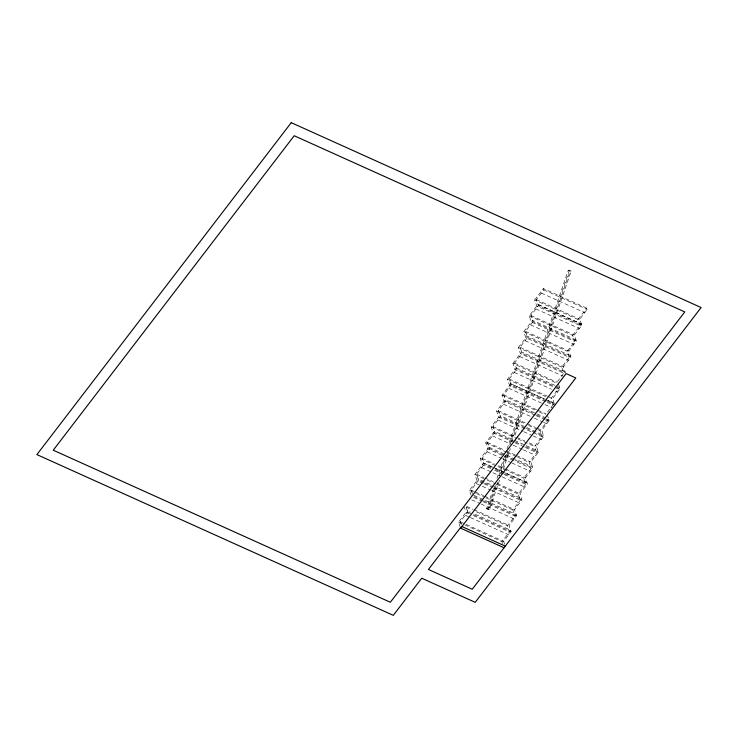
<?xml version="1.0" encoding="UTF-8"?>
<svg xmlns="http://www.w3.org/2000/svg" width="738" height="738" viewBox="0 0 738 738"><rect width="100%" height="100%" fill="white"/><g stroke="black" fill="none" stroke-linecap="round" stroke-linejoin="round"><path stroke-width="0.55" stroke-dasharray="3.69 2.77" d="M499.534 480.198L489.46 509.617L488.335 509.589L486.526 508.777L493.99 486.988M496.978 478.27L504.82 455.401M507.052 448.861L568.269 270.219L569.385 270.237L571.194 271.058L514.091 437.717M486.526 508.777L487.652 508.796L495.862 484.829M498.851 476.121L506.314 454.331M509.672 444.525L569.385 270.237M488.335 509.589L497.67 482.357M500.65 473.639L508.491 450.77M511.48 442.053L570.077 271.031L571.194 271.058M503.27 469.313L510.364 448.612M534.644 299.979L543.38 288.576L586.775 308.152L587.227 309.453L579.745 319.213L581.378 323.991L580.123 325.624L536.729 306.058L534.644 299.979L578.048 319.554L580.123 325.624M575.944 339.858L532.513 320.31L523.777 331.713L525.862 337.783L569.256 357.358L567.181 351.288L575.944 339.858L574.312 335.08L581.793 325.32L538.389 305.753L536.351 299.637L543.823 289.886L543.38 288.576M529.211 315.846L572.614 335.421L574.69 341.491L531.295 321.916L529.211 315.846L537.984 304.416L581.378 323.991M532.956 321.611L525.484 331.371L527.522 337.478L520.05 347.238L522.089 353.345L565.483 372.921L563.445 366.814L570.917 357.054L568.878 350.947L576.36 341.187L532.956 321.611L530.917 315.504L538.389 305.753M518.344 347.58L527.116 336.15L570.511 355.725L561.747 367.155L563.823 373.225L520.428 353.65L518.344 347.58L561.747 367.155M512.91 363.447L521.683 352.017L565.077 371.592L556.304 383.013L512.91 363.447L514.995 369.517L555.29 387.699M547.974 400.559L554.173 403.354L552.577 398.548L560.05 388.788L516.655 369.212L514.617 363.105L522.089 353.345M545.723 401.703L509.561 385.384L507.476 379.314L516.249 367.884M546.351 400.928L511.222 385.079L509.174 378.972L516.655 369.212M535.124 415.236L504.128 401.251L502.043 395.171L510.816 383.751L544.912 399.129M525.152 428.003L500.355 416.813L499.912 415.512L543.343 435.051L542.089 436.693L498.694 417.118L496.609 411.038L505.382 399.618L503.74 394.839L511.222 385.079M513.925 442.311L493.252 432.985L491.176 426.905L499.949 415.485L498.307 410.706L505.788 400.946L505.345 399.645L548.777 419.193L540.004 430.614L542.089 436.693M514.552 441.536L494.921 432.68L492.873 426.573L500.355 416.813M578.048 319.554L586.775 308.152M513.657 460.503L487.818 448.852L485.742 442.772L494.515 431.352L537.91 450.918L529.137 462.348L531.222 468.427L514.69 460.973M503.953 455.069L489.488 448.547L487.44 442.44L494.921 432.68M572.614 335.421L581.341 324.019L537.947 304.443M490.65 468.445L482.384 464.719L480.309 458.639L489.073 447.219M491.287 467.68L484.054 464.414L482.006 458.307L489.488 448.547M483.15 483.381L476.951 480.586L474.875 474.506L483.639 463.077L527.043 482.652L518.27 494.082L520.355 500.161L493.482 488.039M483.787 482.615L478.621 480.281L476.573 474.174L484.054 464.414M471.176 495.438L469.442 490.373L478.206 478.944M472.449 493.86L471.139 490.041L478.621 480.281M460.309 527.172L458.575 522.107L467.339 510.678L465.706 505.908L472.938 509.165M461.25 524.635L460.272 521.775L467.744 512.015L467.302 510.714L470.438 512.08M547.458 412.118L553.5 404.23M537.91 450.918L536.277 446.149L543.749 436.389L541.71 430.282L549.183 420.522L547.467 415.365M525.29 447.431L536.655 452.56L534.57 446.481L543.306 435.088M504.082 474.506L525.788 484.294L523.703 478.215L532.476 466.785L530.843 462.016L538.316 452.256L537.873 450.955M504.654 544.21L503.667 541.351L511.148 531.591L509.1 525.484L516.582 515.724L514.534 509.617L522.015 499.857L519.967 493.75L527.449 483.99L525.401 477.883L532.882 468.123L532.439 466.822M482.883 501.582L514.912 516.028L512.836 509.949L521.609 498.519L478.169 478.98M473.316 515.576L509.478 531.895L507.403 525.816L516.176 514.386L472.772 494.811M502.661 543.703L501.969 541.683L510.733 530.253L474.534 513.971M568.269 270.219L570.077 271.031M543.823 289.886L587.227 309.453M541.369 293.087L584.764 312.663M536.351 299.637L579.745 319.213M535.936 308.954L579.33 328.53M530.917 315.504L574.312 335.08M530.502 324.821L573.896 344.397M525.484 331.371L568.878 350.947M523.777 331.713L567.181 351.288M527.522 337.478L570.917 357.054M525.069 340.688L568.463 360.264M520.05 347.238L563.445 366.814M519.635 356.555L563.029 376.131M514.617 363.105L556.978 382.219M516.213 367.911L559.644 387.459L550.871 398.88L552.956 404.959L546.757 402.164M556.323 388.16L558.389 389.092L557.697 387.072M514.202 372.422L551.397 389.203M555.529 391.066L557.596 391.998M509.174 378.972L547.411 396.214M548.445 396.684L552.577 398.548M507.476 379.314L545.705 396.555M545.945 399.59L554.21 403.326M510.779 383.778L546.941 400.088M547.384 401.389L554.616 404.655M508.768 388.289L543.897 404.138M544.93 404.599L552.162 407.865M503.74 394.839L536.812 409.756M537.845 410.217L546.111 413.944M502.043 395.171L538.205 411.49M539.238 411.952L545.437 414.747M505.788 400.946L535.751 414.461M536.784 414.931L545.05 418.658M546.083 419.129L549.183 420.522M536.157 415.697L544.423 419.433M545.456 419.894L547.522 420.826L546.83 418.806M503.334 404.156L530.198 416.269M534.33 418.132L542.596 421.868M543.629 422.33L546.729 423.732M498.307 410.706L535.511 427.486M536.544 427.948L541.71 430.282M496.609 411.038L524.506 423.621M528.639 425.494L536.904 429.221M537.937 429.682L540.004 430.614M526.185 428.464L543.749 436.389M497.892 420.023L522.698 431.204M523.731 431.675L531.997 435.402M533.03 435.872L541.295 439.599M492.873 426.573L515.604 436.822M516.637 437.293L524.903 441.02M529.045 442.883L536.277 446.149M491.176 426.905L517.006 438.556M518.039 439.027L534.57 446.481M515.585 441.997L521.784 444.802M525.917 446.665L538.316 452.256M514.958 442.772L524.257 446.97M492.458 435.89L512.098 444.746M513.131 445.208L522.43 449.405M523.463 449.866L535.862 455.466M487.44 442.44L505.004 450.364M506.037 450.826L515.336 455.023M516.369 455.484L530.843 462.016M485.742 442.772L506.406 452.099M507.44 452.56L516.738 456.757M517.772 457.219L529.137 462.348M489.036 447.246L532.476 466.785M504.986 455.54L514.285 459.737M515.318 460.198L532.882 468.123M487.025 451.757L501.489 458.28M502.523 458.75L510.788 462.477M511.821 462.938L530.428 471.333M482.006 458.307L494.405 463.898M498.537 465.761L504.737 468.556M505.77 469.027L525.401 477.883M480.309 458.639L523.703 478.215M483.602 463.113L527.006 482.689M495.419 469.543L503.685 473.27M504.718 473.731L527.449 483.99M494.783 470.309L503.048 474.036M481.591 467.624L491.923 472.283M492.956 472.744L501.222 476.48M502.255 476.942L524.995 487.2M476.573 474.174L483.805 477.431M484.838 477.901L493.104 481.628M497.237 483.491L519.967 493.75M474.875 474.506L486.241 479.635M487.274 480.097L495.539 483.833M496.573 484.294L518.27 494.082M484.82 483.076L493.085 486.803M494.119 487.274L522.015 499.857M484.183 483.851L492.449 487.578M476.158 483.491L481.324 485.816M482.357 486.287L490.622 490.014M491.656 490.475L519.552 503.058M471.139 490.041L474.239 491.434M475.272 491.905L483.538 495.632M484.571 496.102L514.534 509.617M469.442 490.373L475.641 493.168M476.674 493.639L484.94 497.366M485.973 497.827L512.836 509.949M474.22 496.609L482.486 500.346M483.519 500.807L516.582 515.724M473.584 497.384L481.849 501.111M471.757 499.82L480.023 503.547M481.056 504.017L514.118 518.925M487.652 508.796L489.46 509.617M473.971 509.635L509.1 525.484M466.075 507.172L472.274 509.967M476.407 511.831L507.403 525.816M467.744 512.015L511.148 531.591M469.184 513.713L466.084 512.32L464.35 507.255M465.291 515.216L469.423 517.089M470.457 517.55L508.685 534.792M460.272 521.775L503.667 541.351M458.575 522.107L463.741 524.441M464.774 524.903L501.969 541.683M581.341 324.019L581.793 325.32M575.908 339.886L576.36 341.187M558.334 383.64L560.05 388.788"/><path stroke-width="1.11" d="M460.65 528.187L575.769 377.948L566.129 373.594L390.337 602.254L53.237 450.198L294.194 135.746L684.763 311.916L472.255 589.247L428.427 569.478L460.217 527.993L504.045 547.762M461.905 526.545L505.299 546.12M291.242 122.665L36.9 454.59L393.289 615.335L421.73 578.214L475.207 602.337L701.1 307.534L291.242 122.665"/></g></svg>
